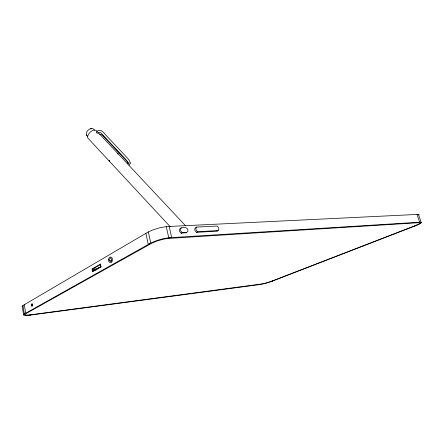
<?xml version="1.0" encoding="UTF-8"?>
<svg xmlns="http://www.w3.org/2000/svg" width="444" height="444" viewBox="0 0 444 444"><rect width="100%" height="100%" fill="white"/><g stroke="black" fill="none" stroke-linecap="round" stroke-linejoin="round"><path stroke-width="0.67" d="M97.419 131.002C100.588 128.782 103.707 132.329 105.422 134.643L124.653 155.123C126.479 157.343 132.756 162.199 129.06 165.179M419.086 214.996L419.064 214.496L418.448 214.374L166.25 226.607L159.307 227.883L152.625 230.003L148.329 231.912L22.772 305.6L22.2 306.366L23.632 315.118L25.402 315.534L30.486 315.079M23.538 314.846L25.68 313.225L24.32 304.673M217.471 230.591L217.022 231.152L196.575 232.329L195.232 231.03A2.842 2.131 62 0 1 194.777 229.11L195.205 227.95L196.609 227.089L217.055 226.052L218.354 227.317A2.786 2.031 62.6 0 1 218.814 229.182L218.426 230.314L217.022 231.152M196.609 227.089L195.909 228.499A2.847 2.131 62 0 0 196.365 230.419L197.713 231.724L218.171 230.558M181.257 227.872L180.514 229.309A2.903 2.214 61.4 0 0 180.963 231.269L182.351 232.595C184.266 232.578 188.744 233.178 187.917 229.903C187.313 226.756 183.5 227.633 181.257 227.872L179.853 228.749L179.393 229.931A2.897 2.214 61.4 0 0 179.842 231.885L181.224 233.211L186.369 232.595M128.527 163.142L128.077 163.708L127.755 162.082L126.263 159.951L100.871 132.867L99.861 132.434L98.779 132.667M92.391 269.275L100.261 264.741L100.633 266.666L92.752 271.167L92.391 269.275L97.153 268.836L101.11 266.578M181.224 233.211L182.351 232.595M185.548 232.961L186.674 232.351M196.575 232.329L197.713 231.724M272.672 280.997L265.651 283.328L259.268 284.637M270.94 281.663L416.872 225.23M414.23 226.251L419.708 223.965L421.8 222.411L419.624 222.211L417.027 214.446M94.6 130.214C91.52 125.114 82.845 133.006 87.784 136.469M91.303 128.516L90.632 128.693M28.022 315.406L260.695 284.449M31.452 305.239C32.889 307.365 31.807 302.037 31.452 305.239L32.767 305.078M92.563 270.174L95.965 269.858M109.457 260.478C113.459 265.384 110.617 252.753 109.457 260.478L111.461 260.312M99.667 134.327L101.448 134.643L102.664 135.487L127.522 162.005M97.047 131.907L96.803 131.807A1.249 0.633 46.9 0 0 96.587 131.774A1.238 0.633 47.9 0 0 96.265 131.879L96.62 132.9L97.963 133.344A1.249 0.444 24.2 0 0 98.113 133.3A1.265 0.461 27 0 0 98.213 133.156L97.874 132.551M128.1 162.571L127.7 162.199M97.436 131.746C94.322 126.829 86.78 133.838 87.668 137.851L170.18 226.684M98.374 132.739L185.448 225.641M86.574 135.12L86.852 135.47M418.448 214.374L421.045 222.122L168.77 237.795L166.25 226.607M22.2 306.366L22.3 306.665M169.164 226.468L171.689 237.612C163.52 238.045 155.356 240.393 148.263 244.461L145.865 233.361M148.329 231.912L150.749 243.068L24.303 314.002L22.955 305.478M130.247 163.209L130.247 162.893M109.135 160.6C109.946 161.771 109.984 161.738 109.135 160.6M117.965 153.913C117.904 153.84 117.083 152.608 117.965 153.913M31.247 304.684C32.251 310.012 33.389 300.838 31.247 304.684M108.647 259.302C107.498 262.598 112.243 264.58 112.354 260.467C113.509 257.159 108.752 255.183 108.647 259.302M420.307 222.888L419.28 223.809L416.128 225.302L270.291 281.74L263.57 283.71L28.743 315.035L25.835 315.074L24.936 314.53L25.569 313.825L152.142 243.001L157.687 240.776L163.592 239.155L167.566 238.489L419.691 222.638L420.307 222.888M100.455 264.086L92.025 268.953L92.563 271.806L101.021 266.988L100.455 264.086M128.116 163.042L128.116 163.004"/></g></svg>
